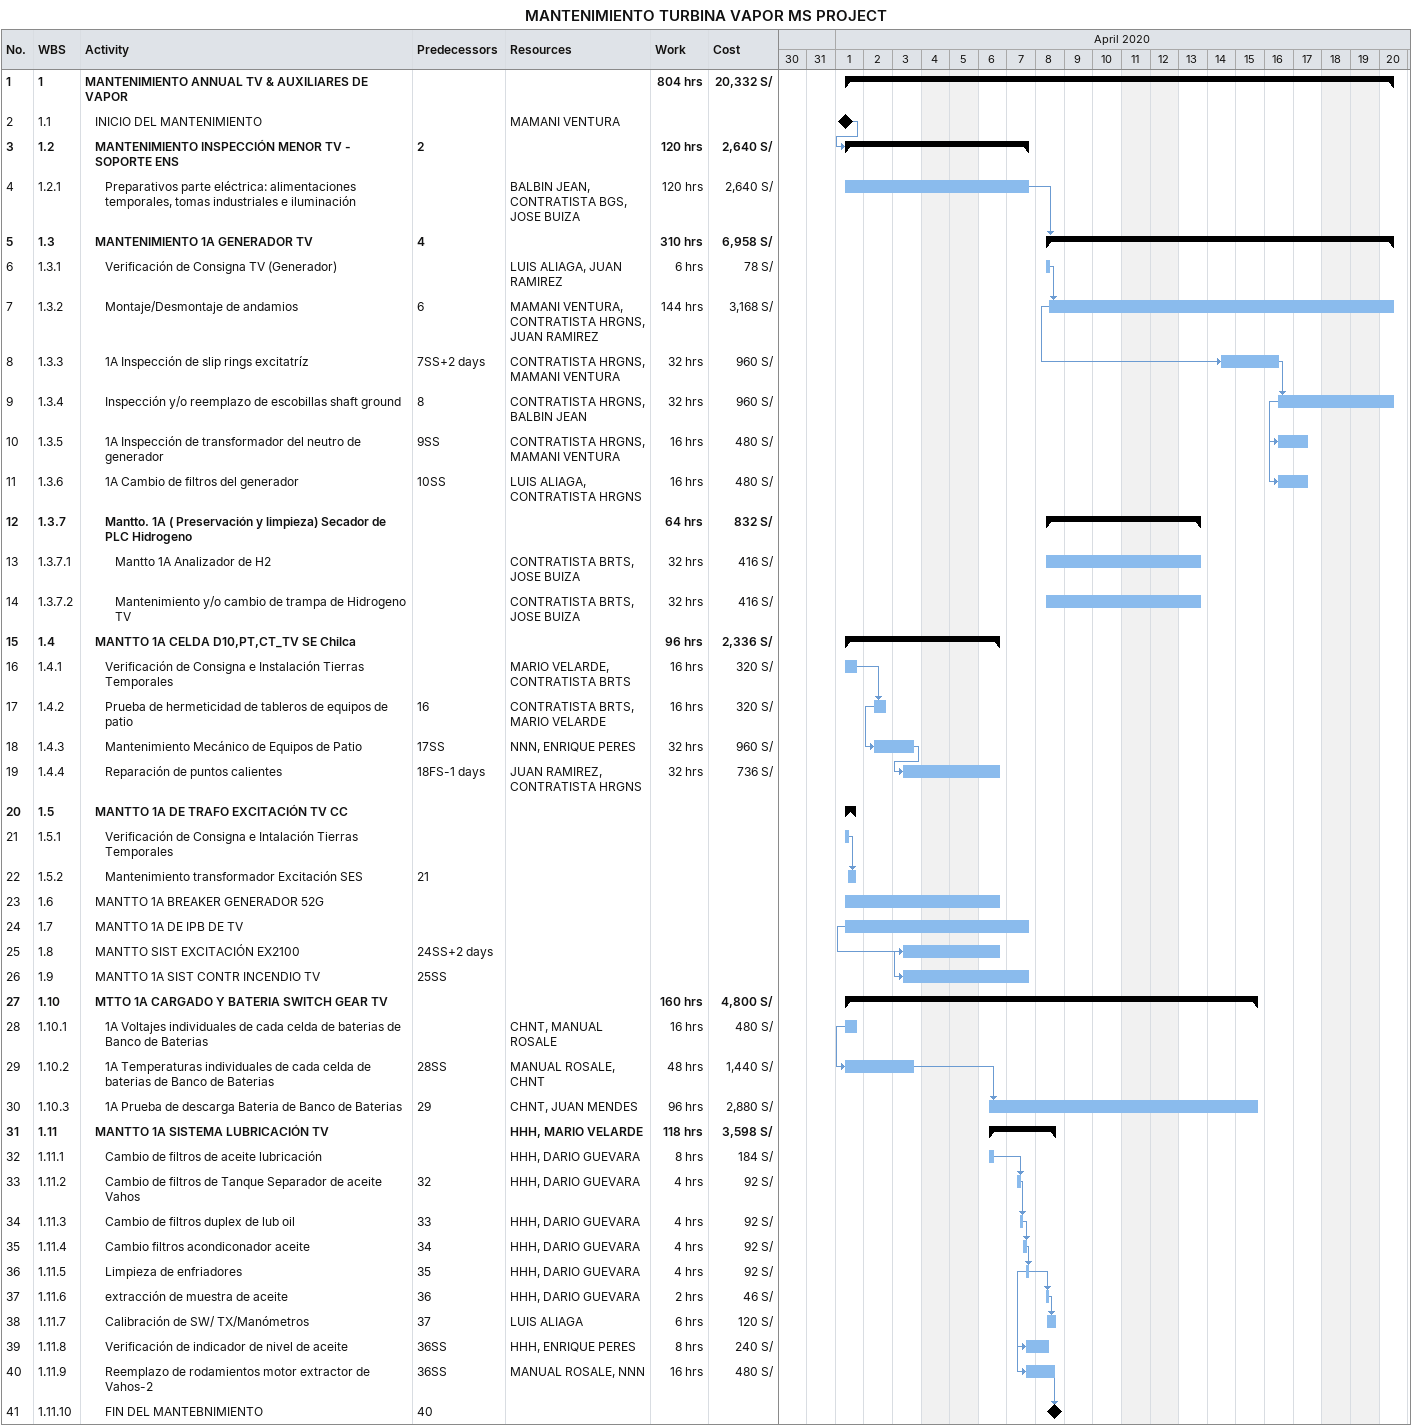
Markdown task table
MANTENIMIENTO TURBINA VAPOR MS PROJECT

| ID | WBS | Task | Start | Finish | Predecessors | Resources | Work (h) | Cost (S/) |
|---|---|---|---|---|---|---|---|---|
| 1 | 1 | **MANTENIMIENTO ANNUAL TV & AUXILIARES DE VAPOR** | 2020-04-01 | 2020-04-20 |  |  | 804 | 20332 |
| 2 | 1.1 | INICIO DEL MANTENIMIENTO (milestone) | 2020-04-01 | 2020-04-01 |  | MAMANI VENTURA |  |  |
| 3 | 1.2 | **MANTENIMIENTO INSPECCIÓN MENOR TV - SOPORTE ENS** | 2020-04-01 | 2020-04-07 | 2 |  | 120 | 2640 |
| 4 | 1.2.1 | Preparativos parte eléctrica: alimentaciones temporales, tomas industriales e iluminación | 2020-04-01 | 2020-04-07 |  | BALBIN JEAN, CONTRATISTA BGS, JOSE BUIZA | 120 | 2640 |
| 5 | 1.3 | **MANTENIMIENTO 1A GENERADOR TV** | 2020-04-08 | 2020-04-20 | 4 |  | 310 | 6958 |
| 6 | 1.3.1 | Verificación de Consigna TV (Generador) | 2020-04-08 | 2020-04-08 |  | LUIS ALIAGA, JUAN RAMIREZ | 6 | 78 |
| 7 | 1.3.2 | Montaje/Desmontaje de andamios | 2020-04-08 | 2020-04-20 | 6 | MAMANI VENTURA, CONTRATISTA HRGNS, JUAN RAMIREZ | 144 | 3168 |
| 8 | 1.3.3 | 1A Inspección de slip rings excitatríz | 2020-04-14 | 2020-04-16 | 7SS+2d | CONTRATISTA HRGNS, MAMANI VENTURA | 32 | 960 |
| 9 | 1.3.4 | Inspección y/o reemplazo de escobillas shaft ground | 2020-04-16 | 2020-04-20 | 8 | CONTRATISTA HRGNS, BALBIN JEAN | 32 | 960 |
| 10 | 1.3.5 | 1A Inspección de transformador del neutro de generador | 2020-04-16 | 2020-04-17 | 9SS | CONTRATISTA HRGNS, MAMANI VENTURA | 16 | 480 |
| 11 | 1.3.6 | 1A Cambio de filtros del generador | 2020-04-16 | 2020-04-17 | 10SS | LUIS ALIAGA, CONTRATISTA HRGNS | 16 | 480 |
| 12 | 1.3.7 | **Mantto. 1A ( Preservación y limpieza) Secador de PLC Hidrogeno** | 2020-04-08 | 2020-04-13 |  |  | 64 | 832 |
| 13 | 1.3.7.1 | Mantto 1A Analizador de H2 | 2020-04-08 | 2020-04-13 |  | CONTRATISTA BRTS, JOSE BUIZA | 32 | 416 |
| 14 | 1.3.7.2 | Mantenimiento y/o cambio de trampa de Hidrogeno TV | 2020-04-08 | 2020-04-13 |  | CONTRATISTA BRTS, JOSE BUIZA | 32 | 416 |
| 15 | 1.4 | **MANTTO 1A CELDA D10,PT,CT_TV SE Chilca** | 2020-04-01 | 2020-04-06 |  |  | 96 | 2336 |
| 16 | 1.4.1 | Verificación de Consigna e Instalación Tierras Temporales | 2020-04-01 | 2020-04-01 |  | MARIO VELARDE, CONTRATISTA BRTS | 16 | 320 |
| 17 | 1.4.2 | Prueba de hermeticidad de tableros de equipos de patio | 2020-04-02 | 2020-04-02 | 16 | CONTRATISTA BRTS, MARIO VELARDE | 16 | 320 |
| 18 | 1.4.3 | Mantenimiento Mecánico de Equipos de Patio | 2020-04-02 | 2020-04-03 | 17SS | NNN, ENRIQUE PERES | 32 | 960 |
| 19 | 1.4.4 | Reparación de puntos calientes | 2020-04-03 | 2020-04-06 | 18FS-1d | JUAN RAMIREZ, CONTRATISTA HRGNS | 32 | 736 |
| 20 | 1.5 | **MANTTO 1A DE TRAFO EXCITACIÓN TV CC** | 2020-04-01 | 2020-04-01 |  |  |  |  |
| 21 | 1.5.1 | Verificación de Consigna e Intalación Tierras Temporales | 2020-04-01 | 2020-04-01 |  |  |  |  |
| 22 | 1.5.2 | Mantenimiento transformador Excitación SES | 2020-04-01 | 2020-04-01 | 21 |  |  |  |
| 23 | 1.6 | MANTTO 1A BREAKER GENERADOR 52G | 2020-04-01 | 2020-04-06 |  |  |  |  |
| 24 | 1.7 | MANTTO 1A DE IPB DE TV | 2020-04-01 | 2020-04-07 |  |  |  |  |
| 25 | 1.8 | MANTTO SIST EXCITACIÓN EX2100 | 2020-04-03 | 2020-04-06 | 24SS+2d |  |  |  |
| 26 | 1.9 | MANTTO 1A SIST CONTR INCENDIO TV | 2020-04-03 | 2020-04-07 | 25SS |  |  |  |
| 27 | 1.10 | **MTTO 1A CARGADO Y BATERIA SWITCH GEAR TV** | 2020-04-01 | 2020-04-15 |  |  | 160 | 4800 |
| 28 | 1.10.1 | 1A Voltajes individuales de cada celda de baterias de Banco de Baterias | 2020-04-01 | 2020-04-01 |  | CHNT, MANUAL ROSALE | 16 | 480 |
| 29 | 1.10.2 | 1A Temperaturas individuales de cada celda de baterias de Banco de Baterias | 2020-04-01 | 2020-04-03 | 28SS | MANUAL ROSALE, CHNT | 48 | 1440 |
| 30 | 1.10.3 | 1A Prueba de descarga Bateria de Banco de Baterias | 2020-04-06 | 2020-04-15 | 29 | CHNT, JUAN MENDES | 96 | 2880 |
| 31 | 1.11 | **MANTTO 1A SISTEMA LUBRICACIÓN TV** | 2020-04-06 | 2020-04-08 |  | HHH, MARIO VELARDE | 118 | 3598 |
| 32 | 1.11.1 | Cambio de filtros de aceite lubricación | 2020-04-06 | 2020-04-06 |  | HHH, DARIO GUEVARA | 8 | 184 |
| 33 | 1.11.2 | Cambio de filtros de Tanque Separador de aceite Vahos | 2020-04-07 | 2020-04-07 | 32 | HHH, DARIO GUEVARA | 4 | 92 |
| 34 | 1.11.3 | Cambio de filtros duplex de lub oil | 2020-04-07 | 2020-04-07 | 33 | HHH, DARIO GUEVARA | 4 | 92 |
| 35 | 1.11.4 | Cambio filtros acondiconador aceite | 2020-04-07 | 2020-04-07 | 34 | HHH, DARIO GUEVARA | 4 | 92 |
| 36 | 1.11.5 | Limpieza de enfriadores | 2020-04-07 | 2020-04-07 | 35 | HHH, DARIO GUEVARA | 4 | 92 |
| 37 | 1.11.6 | extracción de muestra de aceite | 2020-04-08 | 2020-04-08 | 36 | HHH, DARIO GUEVARA | 2 | 46 |
| 38 | 1.11.7 | Calibración de SW/ TX/Manómetros | 2020-04-08 | 2020-04-08 | 37 | LUIS ALIAGA | 6 | 120 |
| 39 | 1.11.8 | Verificación de indicador de nivel de aceite | 2020-04-07 | 2020-04-08 | 36SS | HHH, ENRIQUE PERES | 8 | 240 |
| 40 | 1.11.9 | Reemplazo de rodamientos motor extractor de Vahos-2 | 2020-04-07 | 2020-04-08 | 36SS | MANUAL ROSALE, NNN | 16 | 480 |
| 41 | 1.11.10 | FIN DEL MANTEBNIMIENTO (milestone) | 2020-04-08 | 2020-04-08 | 40 |  |  |  |
